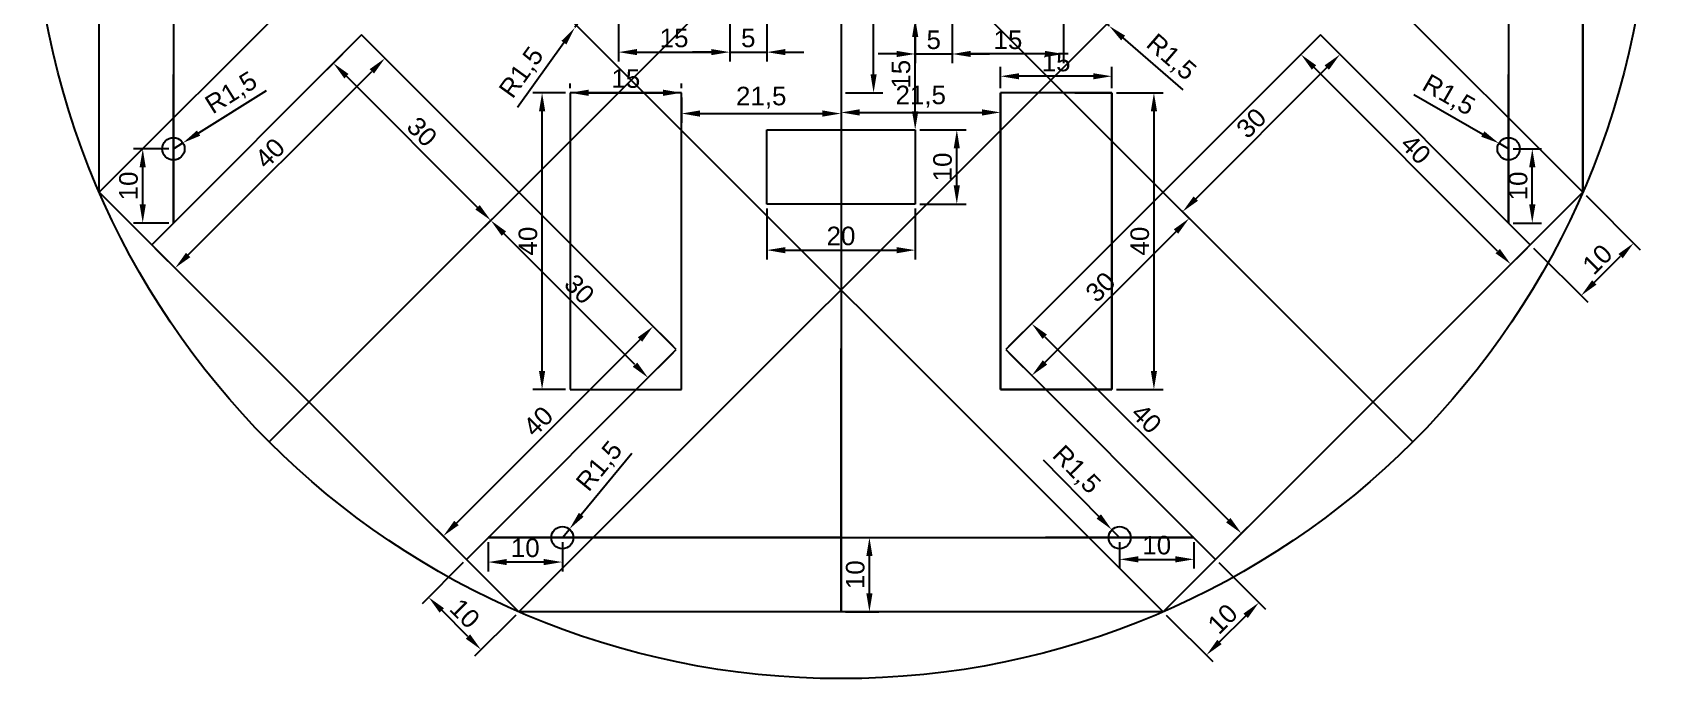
# Model space of a CAD drawing. Header units: millimetres. Extents: x -109 to 109, y -109 to 111.
# Drawn here: x -109 to 109, y -109 to -21.8 of the extents above; entities that cross this region are included whole.
import ezdxf

# ---------------------------------------------------------------- set-up
doc = ezdxf.new("R2010")
doc.units = ezdxf.units.MM
for name, color, linetype in [('Annotation', 2, 'Continuous'), ('Final', 1, 'Continuous'), ('Holes', 4, 'Continuous'), ('Plate', 7, 'Continuous')]:
    doc.layers.add(name, color=color, linetype=linetype)
doc.styles.get("Standard").update_dxf_attribs({"font": 'arial.ttf'})
doc.dimstyles.new('ISO-25', dxfattribs={"dimtxt": 2.5, "dimasz": 2.5, "dimexe": 1.25, "dimexo": 0.625, "dimtad": 1, "dimtxsty": 'Standard', "dimcen": 2.5, "dimadec": 0, "dimazin": 0, "dimtfac": 1, "dimtmove": 0, "dimatfit": 3, "dimfxl": 1, "dimarcsym": 0})

# ---------------------------------------------------------------- blocks, each defined once
blk = doc.blocks.new('*D1')
at = {"layer": 'Annotation', "color": 0, "lineweight": -2, "transparency": 16777216}
for p, q in [((15, -20.62), (15, -26.02)), ((30, -20.62), (30, -26.02)), ((27.5, -24.77), (17.5, -24.77))]:
    blk.add_line(p, q, dxfattribs=at)
at = {"layer": 'Annotation', "color": 0, "transparency": 16777216}
for points in [[(17.5, -24.35), (17.5, -25.18), (15, -24.77)], [(27.5, -24.35), (27.5, -25.18), (30, -24.77)]]:
    blk.add_solid(points, dxfattribs=at)
at = {"layer": 'Defpoints', "color": 0, "transparency": 16777216}
for p in [(15, -20), (30, -20), (15, -24.77)]:
    blk.add_point(p, dxfattribs=at)
at = {"layer": 'Annotation', "color": 0, "transparency": 16777216, "insert": (22.5, -22.87), "char_height": 2.5, "attachment_point": 5}
blk.add_mtext('15', dxfattribs=at)
blk = doc.blocks.new('*D6')
at = {"layer": 'Annotation', "color": 0, "lineweight": -2, "transparency": 16777216}
for p, q in [((35, -20), (36.14, -20.98)), ((46.14, -29.61), (38.03, -22.61))]:
    blk.add_line(p, q, dxfattribs=at)
at = {"layer": 'Annotation', "color": 0, "transparency": 16777216}
blk.add_solid([(38.3, -22.3), (37.76, -22.93), (36.14, -20.98)], dxfattribs=at)
at = {"layer": 'Defpoints', "color": 0, "transparency": 16777216}
for p in [(35, -20), (36.14, -20.98)]:
    blk.add_point(p, dxfattribs=at)
at = {"layer": 'Annotation', "color": 0, "transparency": 16777216, "insert": (44.42, -25.31), "char_height": 2.5, "attachment_point": 5, "rotation": 319.2428}
blk.add_mtext('R1,5', dxfattribs=at)
blk = doc.blocks.new('*D7')
at = {"layer": 'Annotation', "color": 0, "lineweight": -2, "transparency": 16777216}
for p, q in [((-30, -20.62), (-30, -25.77)), ((-15, -20.62), (-15, -25.77)), ((-27.5, -24.52), (-17.5, -24.52))]:
    blk.add_line(p, q, dxfattribs=at)
at = {"layer": 'Annotation', "color": 0, "transparency": 16777216}
for points in [[(-27.5, -24.1), (-27.5, -24.93), (-30, -24.52)], [(-17.5, -24.1), (-17.5, -24.93), (-15, -24.52)]]:
    blk.add_solid(points, dxfattribs=at)
at = {"layer": 'Defpoints', "color": 0, "transparency": 16777216}
for p in [(-30, -20), (-15, -20), (-15, -24.52)]:
    blk.add_point(p, dxfattribs=at)
at = {"layer": 'Annotation', "color": 0, "transparency": 16777216, "insert": (-22.5, -22.62), "char_height": 2.5, "attachment_point": 5}
blk.add_mtext('15', dxfattribs=at)
blk = doc.blocks.new('*D12')
at = {"layer": 'Annotation', "color": 0, "lineweight": -2, "transparency": 16777216}
for p, q in [((-35, -20), (-35.88, -21.22)), ((-43.62, -31.93), (-37.34, -23.24))]:
    blk.add_line(p, q, dxfattribs=at)
at = {"layer": 'Annotation', "color": 0, "transparency": 16777216}
blk.add_solid([(-37.68, -23), (-37, -23.49), (-35.88, -21.22)], dxfattribs=at)
at = {"layer": 'Defpoints', "color": 0, "transparency": 16777216}
for p in [(-35.88, -21.22), (-35, -20)]:
    blk.add_point(p, dxfattribs=at)
at = {"layer": 'Annotation', "color": 0, "transparency": 16777216, "insert": (-42.94, -27.35), "char_height": 2.5, "attachment_point": 5, "rotation": 54.1518}
blk.add_mtext('R1,5', dxfattribs=at)
blk = doc.blocks.new('*D19')
at = {"layer": 'Annotation', "color": 0, "lineweight": -2, "transparency": 16777216}
for p, q in [((10, -20.62), (10, -26.02)), ((15, -20.62), (15, -26.02)), ((7.5, -24.77), (5, -24.77)), ((10, -24.77), (15, -24.77)), ((17.5, -24.77), (20, -24.77))]:
    blk.add_line(p, q, dxfattribs=at)
at = {"layer": 'Annotation', "color": 0, "transparency": 16777216}
for points in [[(7.5, -24.35), (7.5, -25.18), (10, -24.77)], [(17.5, -24.35), (17.5, -25.18), (15, -24.77)]]:
    blk.add_solid(points, dxfattribs=at)
at = {"layer": 'Defpoints', "color": 0, "transparency": 16777216}
for p in [(10, -20), (15, -20), (15, -24.77)]:
    blk.add_point(p, dxfattribs=at)
at = {"layer": 'Annotation', "color": 0, "transparency": 16777216, "insert": (12.5, -22.87), "char_height": 2.5, "attachment_point": 5}
blk.add_mtext('5', dxfattribs=at)
blk = doc.blocks.new('*D20')
at = {"layer": 'Annotation', "color": 0, "lineweight": -2, "transparency": 16777216}
for p, q in [((-15, -20.62), (-15, -25.77)), ((-10, -20.62), (-10, -25.77)), ((-17.5, -24.52), (-20, -24.52)), ((-15, -24.52), (-10, -24.52)), ((-7.5, -24.52), (-5, -24.52))]:
    blk.add_line(p, q, dxfattribs=at)
at = {"layer": 'Annotation', "color": 0, "transparency": 16777216}
for points in [[(-17.5, -24.1), (-17.5, -24.93), (-15, -24.52)], [(-7.5, -24.1), (-7.5, -24.93), (-10, -24.52)]]:
    blk.add_solid(points, dxfattribs=at)
at = {"layer": 'Defpoints', "color": 0, "transparency": 16777216}
for p in [(-15, -20), (-10, -20), (-10, -24.52)]:
    blk.add_point(p, dxfattribs=at)
at = {"layer": 'Annotation', "color": 0, "transparency": 16777216, "insert": (-12.5, -22.62), "char_height": 2.5, "attachment_point": 5}
blk.add_mtext('5', dxfattribs=at)
blk = doc.blocks.new('*D23')
at = {"layer": 'Annotation', "color": 0, "lineweight": -2, "transparency": 16777216}
for p, q in [((-10, -45.62), (-10, -52.47)), ((10, -45.62), (10, -52.47)), ((-7.5, -51.22), (7.5, -51.22))]:
    blk.add_line(p, q, dxfattribs=at)
at = {"layer": 'Annotation', "color": 0, "transparency": 16777216}
for points in [[(-7.5, -50.81), (-7.5, -51.64), (-10, -51.22)], [(7.5, -50.81), (7.5, -51.64), (10, -51.22)]]:
    blk.add_solid(points, dxfattribs=at)
at = {"layer": 'Defpoints', "color": 0, "transparency": 16777216}
for p in [(-10, -45), (10, -45), (10, -51.22)]:
    blk.add_point(p, dxfattribs=at)
at = {"layer": 'Annotation', "color": 0, "transparency": 16777216, "insert": (0, -49.32), "char_height": 2.5, "attachment_point": 5}
blk.add_mtext('20', dxfattribs=at)
blk = doc.blocks.new('*D24')
at = {"layer": 'Annotation', "color": 0, "lineweight": -2, "transparency": 16777216}
for p, q in [((10.62, -35), (16.86, -35)), ((15.61, -42.5), (15.61, -37.5)), ((10.62, -45), (16.86, -45))]:
    blk.add_line(p, q, dxfattribs=at)
at = {"layer": 'Annotation', "color": 0, "transparency": 16777216}
for points in [[(15.19, -37.5), (16.02, -37.5), (15.61, -35)], [(15.19, -42.5), (16.02, -42.5), (15.61, -45)]]:
    blk.add_solid(points, dxfattribs=at)
at = {"layer": 'Defpoints', "color": 0, "transparency": 16777216}
for p in [(10, -35), (15.61, -35), (10, -45)]:
    blk.add_point(p, dxfattribs=at)
at = {"layer": 'Annotation', "color": 0, "transparency": 16777216, "insert": (13.7, -40), "char_height": 2.5, "attachment_point": 5, "rotation": 90}
blk.add_mtext('10', dxfattribs=at)
blk = doc.blocks.new('*D25')
at = {"layer": 'Annotation', "color": 0, "lineweight": -2, "transparency": 16777216}
for p, q in [((10.62, -20), (11.25, -20)), ((10, -32.5), (10, -22.5)), ((10.62, -35), (11.25, -35))]:
    blk.add_line(p, q, dxfattribs=at)
at = {"layer": 'Annotation', "color": 0, "transparency": 16777216}
for points in [[(9.58, -22.5), (10.42, -22.5), (10, -20)], [(9.58, -32.5), (10.42, -32.5), (10, -35)]]:
    blk.add_solid(points, dxfattribs=at)
at = {"layer": 'Defpoints', "color": 0, "transparency": 16777216}
for p in [(10, -20), (10, -20), (10, -35)]:
    blk.add_point(p, dxfattribs=at)
at = {"layer": 'Annotation', "color": 0, "transparency": 16777216, "insert": (8.1, -27.5), "char_height": 2.5, "attachment_point": 5, "rotation": 90}
blk.add_mtext('15', dxfattribs=at)
blk = doc.blocks.new('*D33')
at = {"layer": 'Annotation', "color": 0, "lineweight": -2, "transparency": 16777216}
for p, q in [((-21.5, -30.62), (-21.5, -34.05)), ((0, -30.62), (0, -34.05)), ((-19, -32.8), (-2.5, -32.8))]:
    blk.add_line(p, q, dxfattribs=at)
at = {"layer": 'Annotation', "color": 0, "transparency": 16777216}
for points in [[(-19, -32.38), (-19, -33.22), (-21.5, -32.8)], [(-2.5, -32.38), (-2.5, -33.22), (0, -32.8)]]:
    blk.add_solid(points, dxfattribs=at)
at = {"layer": 'Defpoints', "color": 0, "transparency": 16777216}
for p in [(-21.5, -30), (0, -30), (0, -32.8)]:
    blk.add_point(p, dxfattribs=at)
at = {"layer": 'Annotation', "color": 0, "transparency": 16777216, "insert": (-10.75, -30.67), "char_height": 2.5, "attachment_point": 5}
blk.add_mtext('21,5', dxfattribs=at)
blk = doc.blocks.new('*D34')
at = {"layer": 'Annotation', "color": 0, "lineweight": -2, "transparency": 16777216}
for p, q in [((0.62, 0), (5.64, 0)), ((4.39, -27.5), (4.39, -2.5)), ((0.62, -30), (5.64, -30))]:
    blk.add_line(p, q, dxfattribs=at)
at = {"layer": 'Annotation', "color": 0, "transparency": 16777216}
for points in [[(3.98, -2.5), (4.81, -2.5), (4.39, 0)], [(3.98, -27.5), (4.81, -27.5), (4.39, -30)]]:
    blk.add_solid(points, dxfattribs=at)
at = {"layer": 'Defpoints', "color": 0, "transparency": 16777216}
for p in [(0, 0), (4.39, 0), (0, -30)]:
    blk.add_point(p, dxfattribs=at)
at = {"layer": 'Annotation', "color": 0, "transparency": 16777216, "insert": (2.49, -15), "char_height": 2.5, "attachment_point": 5, "rotation": 90}
blk.add_mtext('30', dxfattribs=at)
blk = doc.blocks.new('*D35')
at = {"layer": 'Annotation', "color": 0, "lineweight": -2, "transparency": 16777216}
for p, q in [((0, -30.63), (0, -33.9)), ((2.5, -32.65), (19, -32.65)), ((21.5, -30.63), (21.5, -33.9))]:
    blk.add_line(p, q, dxfattribs=at)
at = {"layer": 'Annotation', "color": 0, "transparency": 16777216}
for points in [[(2.5, -32.23), (2.5, -33.07), (0, -32.65)], [(19, -32.23), (19, -33.07), (21.5, -32.65)]]:
    blk.add_solid(points, dxfattribs=at)
at = {"layer": 'Defpoints', "color": 0, "transparency": 16777216}
for p in [(0, -30), (21.5, -30), (21.5, -32.65)]:
    blk.add_point(p, dxfattribs=at)
at = {"layer": 'Annotation', "color": 0, "transparency": 16777216, "insert": (10.75, -30.52), "char_height": 2.5, "attachment_point": 5}
blk.add_mtext('21,5', dxfattribs=at)
blk = doc.blocks.new('*D36')
at = {"layer": 'Annotation', "color": 0, "lineweight": -2, "transparency": 16777216}
for p, q in [((-36.5, -29.38), (-36.5, -28.75)), ((-34, -30), (-24, -30)), ((-21.5, -29.38), (-21.5, -28.75))]:
    blk.add_line(p, q, dxfattribs=at)
at = {"layer": 'Annotation', "color": 0, "transparency": 16777216}
for points in [[(-34, -29.58), (-34, -30.42), (-36.5, -30)], [(-24, -29.58), (-24, -30.42), (-21.5, -30)]]:
    blk.add_solid(points, dxfattribs=at)
at = {"layer": 'Defpoints', "color": 0, "transparency": 16777216}
for p in [(-36.5, -30), (-21.5, -30), (-21.5, -30)]:
    blk.add_point(p, dxfattribs=at)
at = {"layer": 'Annotation', "color": 0, "transparency": 16777216, "insert": (-29, -28.1), "char_height": 2.5, "attachment_point": 5}
blk.add_mtext('15', dxfattribs=at)
blk = doc.blocks.new('*D37')
at = {"layer": 'Annotation', "color": 0, "lineweight": -2, "transparency": 16777216}
for p, q in [((-37.13, -30), (-41.54, -30)), ((-40.29, -67.5), (-40.29, -32.5)), ((-37.13, -70), (-41.54, -70))]:
    blk.add_line(p, q, dxfattribs=at)
at = {"layer": 'Annotation', "color": 0, "transparency": 16777216}
for points in [[(-40.71, -32.5), (-39.87, -32.5), (-40.29, -30)], [(-40.71, -67.5), (-39.87, -67.5), (-40.29, -70)]]:
    blk.add_solid(points, dxfattribs=at)
at = {"layer": 'Defpoints', "color": 0, "transparency": 16777216}
for p in [(-40.29, -30), (-36.5, -30), (-36.5, -70)]:
    blk.add_point(p, dxfattribs=at)
at = {"layer": 'Annotation', "color": 0, "transparency": 16777216, "insert": (-42.19, -50), "char_height": 2.5, "attachment_point": 5, "rotation": 90}
blk.add_mtext('40', dxfattribs=at)
blk = doc.blocks.new('*D38')
at = {"layer": 'Annotation', "color": 0, "lineweight": -2, "transparency": 16777216}
for p, q in [((21.5, -29.38), (21.5, -26.52)), ((34, -27.77), (24, -27.77)), ((36.5, -29.38), (36.5, -26.52))]:
    blk.add_line(p, q, dxfattribs=at)
at = {"layer": 'Annotation', "color": 0, "transparency": 16777216}
for points in [[(24, -27.36), (24, -28.19), (21.5, -27.77)], [(34, -27.36), (34, -28.19), (36.5, -27.77)]]:
    blk.add_solid(points, dxfattribs=at)
at = {"layer": 'Defpoints', "color": 0, "transparency": 16777216}
for p in [(21.5, -27.77), (21.5, -30), (36.5, -30)]:
    blk.add_point(p, dxfattribs=at)
at = {"layer": 'Annotation', "color": 0, "transparency": 16777216, "insert": (29, -25.87), "char_height": 2.5, "attachment_point": 5}
blk.add_mtext('15', dxfattribs=at)
blk = doc.blocks.new('*D39')
at = {"layer": 'Annotation', "color": 0, "lineweight": -2, "transparency": 16777216}
for p, q in [((37.12, -30), (43.43, -30)), ((42.18, -32.5), (42.18, -67.5)), ((37.12, -70), (43.43, -70))]:
    blk.add_line(p, q, dxfattribs=at)
at = {"layer": 'Annotation', "color": 0, "transparency": 16777216}
for points in [[(41.76, -32.5), (42.6, -32.5), (42.18, -30)], [(41.76, -67.5), (42.6, -67.5), (42.18, -70)]]:
    blk.add_solid(points, dxfattribs=at)
at = {"layer": 'Defpoints', "color": 0, "transparency": 16777216}
for p in [(36.5, -30), (36.5, -70), (42.18, -70)]:
    blk.add_point(p, dxfattribs=at)
at = {"layer": 'Annotation', "color": 0, "transparency": 16777216, "insert": (40.28, -50), "char_height": 2.5, "attachment_point": 5, "rotation": 90}
blk.add_mtext('40', dxfattribs=at)
blk = doc.blocks.new('*D47')
at = {"layer": 'Annotation', "color": 0, "lineweight": -2, "transparency": 16777216}
for p, q in [((90.61, -37.56), (94.43, -37.56)), ((93.18, -45.06), (93.18, -40.06)), ((90.61, -47.56), (94.43, -47.56))]:
    blk.add_line(p, q, dxfattribs=at)
at = {"layer": 'Annotation', "color": 0, "transparency": 16777216}
for points in [[(92.76, -40.06), (93.6, -40.06), (93.18, -37.56)], [(92.76, -45.06), (93.6, -45.06), (93.18, -47.56)]]:
    blk.add_solid(points, dxfattribs=at)
at = {"layer": 'Defpoints', "color": 0, "transparency": 16777216}
for p in [(89.98, -37.56), (93.18, -37.56), (89.98, -47.56)]:
    blk.add_point(p, dxfattribs=at)
at = {"layer": 'Annotation', "color": 0, "transparency": 16777216, "insert": (91.28, -42.56), "char_height": 2.5, "attachment_point": 5, "rotation": 90}
blk.add_mtext('10', dxfattribs=at)
blk = doc.blocks.new('*D48')
at = {"layer": 'Annotation', "color": 0, "lineweight": -2, "transparency": 16777216}
for p, q in [((77.22, -30.24), (86.51, -35.57)), ((89.98, -37.56), (88.68, -36.81))]:
    blk.add_line(p, q, dxfattribs=at)
at = {"layer": 'Annotation', "color": 0, "transparency": 16777216}
blk.add_solid([(86.72, -35.2), (86.3, -35.93), (88.68, -36.81)], dxfattribs=at)
at = {"layer": 'Defpoints', "color": 0, "transparency": 16777216}
for p in [(88.68, -36.81), (89.98, -37.56)]:
    blk.add_point(p, dxfattribs=at)
at = {"layer": 'Annotation', "color": 0, "transparency": 16777216, "insert": (81.84, -30.44), "char_height": 2.5, "attachment_point": 5, "rotation": 330.1816}
blk.add_mtext('R1,5', dxfattribs=at)
blk = doc.blocks.new('*D49')
at = {"layer": 'Annotation', "color": 0, "lineweight": -2, "transparency": 16777216}
for p, q in [((65.07, -22.64), (68.14, -25.71)), ((47.81, -44.28), (65.49, -26.6)), ((43.85, -43.85), (46.93, -46.93))]:
    blk.add_line(p, q, dxfattribs=at)
at = {"layer": 'Annotation', "color": 0, "transparency": 16777216}
for points in [[(65.19, -26.3), (65.78, -26.89), (67.26, -24.83)], [(47.52, -43.98), (48.11, -44.57), (46.04, -46.04)]]:
    blk.add_solid(points, dxfattribs=at)
at = {"layer": 'Defpoints', "color": 0, "transparency": 16777216}
for p in [(64.63, -22.2), (67.26, -24.83), (43.41, -43.41)]:
    blk.add_point(p, dxfattribs=at)
at = {"layer": 'Annotation', "color": 0, "transparency": 16777216, "insert": (55.31, -34.09), "char_height": 2.5, "attachment_point": 5, "rotation": 45}
blk.add_mtext('30', dxfattribs=at)
blk = doc.blocks.new('*D50')
at = {"layer": 'Annotation', "color": 0, "lineweight": -2, "transparency": 16777216}
for p, q in [((43.85, -43.85), (47.81, -47.81)), ((27.48, -66.37), (45.16, -48.7)), ((22.64, -65.07), (26.6, -69.03))]:
    blk.add_line(p, q, dxfattribs=at)
at = {"layer": 'Annotation', "color": 0, "transparency": 16777216}
for points in [[(44.87, -48.4), (45.45, -48.99), (46.93, -46.93)], [(27.19, -66.08), (27.78, -66.67), (25.71, -68.14)]]:
    blk.add_solid(points, dxfattribs=at)
at = {"layer": 'Defpoints', "color": 0, "transparency": 16777216}
for p in [(43.41, -43.41), (46.93, -46.93), (22.2, -64.63)]:
    blk.add_point(p, dxfattribs=at)
at = {"layer": 'Annotation', "color": 0, "transparency": 16777216, "insert": (34.98, -56.19), "char_height": 2.5, "attachment_point": 5, "rotation": 45}
blk.add_mtext('30', dxfattribs=at)
blk = doc.blocks.new('*D51')
at = {"layer": 'Annotation', "color": 0, "lineweight": -2, "transparency": 16777216}
for p, q in [((64.18, -22.64), (61.11, -25.71)), ((88.51, -51.35), (63.76, -26.6)), ((92.47, -50.93), (89.4, -54))]:
    blk.add_line(p, q, dxfattribs=at)
at = {"layer": 'Annotation', "color": 0, "transparency": 16777216}
for points in [[(64.06, -26.3), (63.47, -26.89), (62, -24.83)], [(88.81, -51.05), (88.22, -51.64), (90.28, -53.12)]]:
    blk.add_solid(points, dxfattribs=at)
at = {"layer": 'Defpoints', "color": 0, "transparency": 16777216}
for p in [(64.63, -22.2), (62, -24.83), (92.91, -50.48)]:
    blk.add_point(p, dxfattribs=at)
at = {"layer": 'Annotation', "color": 0, "transparency": 16777216, "insert": (77.48, -37.63), "char_height": 2.5, "attachment_point": 5, "rotation": 315}
blk.add_mtext('40', dxfattribs=at)
blk = doc.blocks.new('*D52')
at = {"layer": 'Annotation', "color": 0, "lineweight": -2, "transparency": 16777216}
for p, q in [((22.64, -64.18), (26.58, -60.25)), ((27.46, -62.9), (52.21, -87.65)), ((50.93, -92.47), (54.86, -88.53))]:
    blk.add_line(p, q, dxfattribs=at)
at = {"layer": 'Annotation', "color": 0, "transparency": 16777216}
for points in [[(27.76, -62.6), (27.17, -63.19), (25.7, -61.13)], [(52.51, -87.35), (51.92, -87.94), (53.98, -89.41)]]:
    blk.add_solid(points, dxfattribs=at)
at = {"layer": 'Defpoints', "color": 0, "transparency": 16777216}
for p in [(22.2, -64.63), (53.98, -89.41), (50.48, -92.91)]:
    blk.add_point(p, dxfattribs=at)
at = {"layer": 'Annotation', "color": 0, "transparency": 16777216, "insert": (41.18, -73.93), "char_height": 2.5, "attachment_point": 5, "rotation": 315}
blk.add_mtext('40', dxfattribs=at)
blk = doc.blocks.new('*D53')
at = {"layer": 'Annotation', "color": 0, "lineweight": -2, "transparency": 16777216}
for p, q in [((100.42, -43.85), (107.72, -51.16)), ((93.35, -50.93), (100.65, -58.23)), ((101.54, -55.58), (105.07, -52.04))]:
    blk.add_line(p, q, dxfattribs=at)
at = {"layer": 'Annotation', "color": 0, "transparency": 16777216}
for points in [[(104.78, -51.74), (105.37, -52.33), (106.84, -50.27)], [(101.24, -55.28), (101.83, -55.87), (99.77, -57.34)]]:
    blk.add_solid(points, dxfattribs=at)
at = {"layer": 'Defpoints', "color": 0, "transparency": 16777216}
for p in [(99.98, -43.41), (92.91, -50.48), (106.84, -50.27)]:
    blk.add_point(p, dxfattribs=at)
at = {"layer": 'Annotation', "color": 0, "transparency": 16777216, "insert": (101.96, -52.46), "char_height": 2.5, "attachment_point": 5, "rotation": 45}
blk.add_mtext('10', dxfattribs=at)
blk = doc.blocks.new('*D54')
at = {"layer": 'Annotation', "color": 0, "lineweight": -2, "transparency": 16777216}
for p, q in [((50.93, -93.35), (57.2, -99.63)), ((43.85, -100.42), (50.13, -106.7)), ((51.02, -104.05), (54.55, -100.51))]:
    blk.add_line(p, q, dxfattribs=at)
at = {"layer": 'Annotation', "color": 0, "transparency": 16777216}
for points in [[(54.26, -100.22), (54.85, -100.81), (56.32, -98.75)], [(50.72, -103.76), (51.31, -104.34), (49.25, -105.82)]]:
    blk.add_solid(points, dxfattribs=at)
at = {"layer": 'Defpoints', "color": 0, "transparency": 16777216}
for p in [(50.48, -92.91), (43.41, -99.98), (56.32, -98.75)]:
    blk.add_point(p, dxfattribs=at)
at = {"layer": 'Annotation', "color": 0, "transparency": 16777216, "insert": (51.44, -100.94), "char_height": 2.5, "attachment_point": 5, "rotation": 45}
blk.add_mtext('10', dxfattribs=at)
blk = doc.blocks.new('*D55')
at = {"layer": 'Annotation', "color": 0, "lineweight": -2, "transparency": 16777216}
for p, q in [((27.24, -79.49), (34.75, -87.13)), ((37.56, -89.98), (36.5, -88.91))]:
    blk.add_line(p, q, dxfattribs=at)
at = {"layer": 'Annotation', "color": 0, "transparency": 16777216}
blk.add_solid([(35.05, -86.84), (34.45, -87.42), (36.5, -88.91)], dxfattribs=at)
at = {"layer": 'Defpoints', "color": 0, "transparency": 16777216}
for p in [(36.5, -88.91), (37.56, -89.98)]:
    blk.add_point(p, dxfattribs=at)
at = {"layer": 'Annotation', "color": 0, "transparency": 16777216, "insert": (31.64, -80.92), "char_height": 2.5, "attachment_point": 5, "rotation": 314.4934}
blk.add_mtext('R1,5', dxfattribs=at)
blk = doc.blocks.new('*D56')
at = {"layer": 'Annotation', "color": 0, "lineweight": -2, "transparency": 16777216}
for p, q in [((-50.93, -93.35), (-56.47, -98.9)), ((-50.29, -103.32), (-53.82, -99.78)), ((-43.85, -100.42), (-49.4, -105.97))]:
    blk.add_line(p, q, dxfattribs=at)
at = {"layer": 'Annotation', "color": 0, "transparency": 16777216}
for points in [[(-53.53, -99.49), (-54.12, -100.08), (-55.59, -98.02)], [(-49.99, -103.03), (-50.58, -103.61), (-48.52, -105.09)]]:
    blk.add_solid(points, dxfattribs=at)
at = {"layer": 'Defpoints', "color": 0, "transparency": 16777216}
for p in [(-50.48, -92.91), (-55.59, -98.02), (-43.41, -99.98)]:
    blk.add_point(p, dxfattribs=at)
at = {"layer": 'Annotation', "color": 0, "transparency": 16777216, "insert": (-50.71, -100.21), "char_height": 2.5, "attachment_point": 5, "rotation": 315}
blk.add_mtext('10', dxfattribs=at)
blk = doc.blocks.new('*D57')
at = {"layer": 'Annotation', "color": 0, "lineweight": -2, "transparency": 16777216}
for p, q in [((-28.2, -78.63), (-35.01, -86.9)), ((-37.56, -89.98), (-36.6, -88.82))]:
    blk.add_line(p, q, dxfattribs=at)
at = {"layer": 'Annotation', "color": 0, "transparency": 16777216}
blk.add_solid([(-35.33, -86.63), (-34.69, -87.16), (-36.6, -88.82)], dxfattribs=at)
at = {"layer": 'Defpoints', "color": 0, "transparency": 16777216}
for p in [(-36.6, -88.82), (-37.56, -89.98)]:
    blk.add_point(p, dxfattribs=at)
at = {"layer": 'Annotation', "color": 0, "transparency": 16777216, "insert": (-32.45, -80.44), "char_height": 2.5, "attachment_point": 5, "rotation": 50.4997}
blk.add_mtext('R1,5', dxfattribs=at)
blk = doc.blocks.new('*D58')
at = {"layer": 'Annotation', "color": 0, "lineweight": -2, "transparency": 16777216}
for p, q in [((0.62, -89.98), (5.08, -89.98)), ((3.83, -97.48), (3.83, -92.48)), ((0.62, -99.98), (5.08, -99.98))]:
    blk.add_line(p, q, dxfattribs=at)
at = {"layer": 'Annotation', "color": 0, "transparency": 16777216}
for points in [[(3.41, -92.48), (4.25, -92.48), (3.83, -89.98)], [(3.41, -97.48), (4.25, -97.48), (3.83, -99.98)]]:
    blk.add_solid(points, dxfattribs=at)
at = {"layer": 'Defpoints', "color": 0, "transparency": 16777216}
for p in [(0, -89.98), (3.83, -89.98), (0, -99.98)]:
    blk.add_point(p, dxfattribs=at)
at = {"layer": 'Annotation', "color": 0, "transparency": 16777216, "insert": (1.93, -94.98), "char_height": 2.5, "attachment_point": 5, "rotation": 90}
blk.add_mtext('10', dxfattribs=at)
blk = doc.blocks.new('*D59')
at = {"layer": 'Annotation', "color": 0, "lineweight": -2, "transparency": 16777216}
for p, q in [((-47.56, -90.61), (-47.56, -94.53)), ((-37.56, -90.61), (-37.56, -94.53)), ((-40.06, -93.28), (-45.06, -93.28))]:
    blk.add_line(p, q, dxfattribs=at)
at = {"layer": 'Annotation', "color": 0, "transparency": 16777216}
for points in [[(-45.06, -92.86), (-45.06, -93.69), (-47.56, -93.28)], [(-40.06, -92.86), (-40.06, -93.69), (-37.56, -93.28)]]:
    blk.add_solid(points, dxfattribs=at)
at = {"layer": 'Defpoints', "color": 0, "transparency": 16777216}
for p in [(-47.56, -89.98), (-37.56, -89.98), (-47.56, -93.28)]:
    blk.add_point(p, dxfattribs=at)
at = {"layer": 'Annotation', "color": 0, "transparency": 16777216, "insert": (-42.56, -91.37), "char_height": 2.5, "attachment_point": 5}
blk.add_mtext('10', dxfattribs=at)
blk = doc.blocks.new('*D60')
at = {"layer": 'Annotation', "color": 0, "lineweight": -2, "transparency": 16777216}
for p, q in [((37.56, -90.61), (37.56, -94.16)), ((47.56, -90.61), (47.56, -94.16)), ((40.06, -92.91), (45.06, -92.91))]:
    blk.add_line(p, q, dxfattribs=at)
at = {"layer": 'Annotation', "color": 0, "transparency": 16777216}
for points in [[(40.06, -92.49), (40.06, -93.33), (37.56, -92.91)], [(45.06, -92.49), (45.06, -93.33), (47.56, -92.91)]]:
    blk.add_solid(points, dxfattribs=at)
at = {"layer": 'Defpoints', "color": 0, "transparency": 16777216}
for p in [(37.56, -89.98), (47.56, -89.98), (47.56, -92.91)]:
    blk.add_point(p, dxfattribs=at)
at = {"layer": 'Annotation', "color": 0, "transparency": 16777216, "insert": (42.56, -91.01), "char_height": 2.5, "attachment_point": 5}
blk.add_mtext('10', dxfattribs=at)
blk = doc.blocks.new('*D61')
at = {"layer": 'Annotation', "color": 0, "lineweight": -2, "transparency": 16777216}
for p, q in [((-77.5, -29.76), (-86.59, -35.44)), ((-89.98, -37.56), (-88.71, -36.76))]:
    blk.add_line(p, q, dxfattribs=at)
at = {"layer": 'Annotation', "color": 0, "transparency": 16777216}
blk.add_solid([(-86.81, -35.08), (-86.37, -35.79), (-88.71, -36.76)], dxfattribs=at)
at = {"layer": 'Defpoints', "color": 0, "transparency": 16777216}
for p in [(-88.71, -36.76), (-89.98, -37.56)]:
    blk.add_point(p, dxfattribs=at)
at = {"layer": 'Annotation', "color": 0, "transparency": 16777216, "insert": (-82.11, -30.13), "char_height": 2.5, "attachment_point": 5, "rotation": 31.9886}
blk.add_mtext('R1,5', dxfattribs=at)
blk = doc.blocks.new('*D62')
at = {"layer": 'Annotation', "color": 0, "lineweight": -2, "transparency": 16777216}
for p, q in [((-90.61, -37.56), (-95.37, -37.56)), ((-94.12, -45.06), (-94.12, -40.06)), ((-90.61, -47.56), (-95.37, -47.56))]:
    blk.add_line(p, q, dxfattribs=at)
at = {"layer": 'Annotation', "color": 0, "transparency": 16777216}
for points in [[(-94.54, -40.06), (-93.71, -40.06), (-94.12, -37.56)], [(-94.54, -45.06), (-93.71, -45.06), (-94.12, -47.56)]]:
    blk.add_solid(points, dxfattribs=at)
at = {"layer": 'Defpoints', "color": 0, "transparency": 16777216}
for p in [(-94.12, -37.56), (-89.98, -37.56), (-89.98, -47.56)]:
    blk.add_point(p, dxfattribs=at)
at = {"layer": 'Annotation', "color": 0, "transparency": 16777216, "insert": (-96.03, -42.56), "char_height": 2.5, "attachment_point": 5, "rotation": 90}
blk.add_mtext('10', dxfattribs=at)
blk = doc.blocks.new('*D63')
at = {"layer": 'Annotation', "color": 0, "lineweight": -2, "transparency": 16777216}
for p, q in [((-65.07, -22.64), (-69.31, -26.89)), ((-48.98, -45.45), (-66.66, -27.77)), ((-43.85, -43.85), (-48.1, -48.1))]:
    blk.add_line(p, q, dxfattribs=at)
at = {"layer": 'Annotation', "color": 0, "transparency": 16777216}
for points in [[(-66.37, -27.47), (-66.95, -28.06), (-68.43, -26)], [(-48.69, -45.15), (-49.28, -45.74), (-47.21, -47.21)]]:
    blk.add_solid(points, dxfattribs=at)
at = {"layer": 'Defpoints', "color": 0, "transparency": 16777216}
for p in [(-64.63, -22.2), (-68.43, -26), (-43.41, -43.41)]:
    blk.add_point(p, dxfattribs=at)
at = {"layer": 'Annotation', "color": 0, "transparency": 16777216, "insert": (-56.48, -35.26), "char_height": 2.5, "attachment_point": 5, "rotation": 315}
blk.add_mtext('30', dxfattribs=at)
blk = doc.blocks.new('*D64')
at = {"layer": 'Annotation', "color": 0, "lineweight": -2, "transparency": 16777216}
for p, q in [((-43.85, -43.85), (-48.1, -48.1)), ((-27.77, -66.66), (-45.45, -48.98)), ((-22.64, -65.07), (-26.89, -69.31))]:
    blk.add_line(p, q, dxfattribs=at)
at = {"layer": 'Annotation', "color": 0, "transparency": 16777216}
for points in [[(-45.15, -48.69), (-45.74, -49.28), (-47.21, -47.21)], [(-27.47, -66.37), (-28.06, -66.95), (-26, -68.43)]]:
    blk.add_solid(points, dxfattribs=at)
at = {"layer": 'Defpoints', "color": 0, "transparency": 16777216}
for p in [(-43.41, -43.41), (-47.21, -47.21), (-22.2, -64.63)]:
    blk.add_point(p, dxfattribs=at)
at = {"layer": 'Annotation', "color": 0, "transparency": 16777216, "insert": (-35.26, -56.48), "char_height": 2.5, "attachment_point": 5, "rotation": 315}
blk.add_mtext('30', dxfattribs=at)
blk = doc.blocks.new('*D65')
at = {"layer": 'Annotation', "color": 0, "lineweight": -2, "transparency": 16777216}
for p, q in [((-22.64, -64.18), (-26.21, -60.62)), ((-51.84, -88.02), (-27.09, -63.27)), ((-50.93, -92.47), (-54.49, -88.9))]:
    blk.add_line(p, q, dxfattribs=at)
at = {"layer": 'Annotation', "color": 0, "transparency": 16777216}
for points in [[(-27.39, -62.97), (-26.8, -63.56), (-25.33, -61.5)], [(-52.14, -87.72), (-51.55, -88.31), (-53.61, -89.78)]]:
    blk.add_solid(points, dxfattribs=at)
at = {"layer": 'Defpoints', "color": 0, "transparency": 16777216}
for p in [(-25.33, -61.5), (-22.2, -64.63), (-50.48, -92.91)]:
    blk.add_point(p, dxfattribs=at)
at = {"layer": 'Annotation', "color": 0, "transparency": 16777216, "insert": (-40.81, -74.3), "char_height": 2.5, "attachment_point": 5, "rotation": 45}
blk.add_mtext('40', dxfattribs=at)
blk = doc.blocks.new('*D66')
at = {"layer": 'Annotation', "color": 0, "lineweight": -2, "transparency": 16777216}
for p, q in [((-64.18, -22.64), (-60.59, -26.23)), ((-88, -51.86), (-63.25, -27.12)), ((-92.47, -50.93), (-88.88, -54.52))]:
    blk.add_line(p, q, dxfattribs=at)
at = {"layer": 'Annotation', "color": 0, "transparency": 16777216}
for points in [[(-63.54, -26.82), (-62.95, -27.41), (-61.48, -25.35)], [(-88.29, -51.57), (-87.7, -52.16), (-89.76, -53.63)]]:
    blk.add_solid(points, dxfattribs=at)
at = {"layer": 'Defpoints', "color": 0, "transparency": 16777216}
for p in [(-64.63, -22.2), (-61.48, -25.35), (-92.91, -50.48)]:
    blk.add_point(p, dxfattribs=at)
at = {"layer": 'Annotation', "color": 0, "transparency": 16777216, "insert": (-76.97, -38.14), "char_height": 2.5, "attachment_point": 5, "rotation": 45}
blk.add_mtext('40', dxfattribs=at)

msp = doc.modelspace()

# ---------------------------------------------------------------- linework, layer by layer
at = {"layer": 'Final'}
for p, q in [((-99.982, -43.413), (-99.982, 43.413)), ((99.982, -43.413), (99.982, 43.413)), ((-21.5, -30), (-36.5, -30)), ((-36.5, -30), (-36.5, -70)), ((-21.5, -70), (-21.5, -30)), ((36.5, -30), (21.5, -30)), ((21.5, -30), (21.5, -70)), ((36.5, -70), (36.5, -30)), ((-10, -35), (10, -35)), ((-10, -45), (-10, -35)), ((10, -35), (10, -45)), ((-43.413, -99.982), (-99.982, -43.413)), ((43.413, -99.982), (99.982, -43.413)), ((10, -45), (-10, -45)), ((-36.5, -70), (-21.5, -70)), ((21.5, -70), (36.5, -70)), ((43.413, -99.982), (-43.413, -99.982))]:
    msp.add_line(p, q, dxfattribs=at)
for centre in [(-89.982, -37.555), (89.982, -37.555), (-37.555, -89.982), (37.555, -89.982)]:
    msp.add_circle(centre, 1.5, dxfattribs=at)
at = {"layer": 'Holes'}
for p, q in [((-89.982, 47.555), (-89.982, -47.555)), ((89.982, 47.555), (89.982, -47.555)), ((0, 30), (0, -30)), ((0, 0), (0, -99.982)), ((0, 0), (0, -25)), ((-89.982, -37.555), (-89.982, -27.555)), ((89.982, -37.555), (89.982, -27.555)), ((-31.5, -30), (-36.5, -30)), ((-36.5, -30), (-36.5, -70)), ((-21.5, -30), (-31.5, -30)), ((-21.5, -70), (-21.5, -30)), ((21.5, -70), (21.5, -30)), ((31.5, -30), (21.5, -30)), ((21.5, -30), (21.5, -35)), ((31.5, -30), (36.5, -30)), ((36.5, -30), (36.5, -70)), ((-10, -45), (-10, -35)), ((-10, -35), (10, -35)), ((10, -35), (10, -45)), ((-89.982, -47.555), (-89.982, -37.555)), ((89.982, -47.555), (89.982, -37.555)), ((10, -45), (-10, -45)), ((0, -99.982), (0, -64.482)), ((-36.5, -70), (-21.5, -70)), ((36.5, -70), (21.5, -70)), ((0, -89.982), (-47.555, -89.982)), ((-47.555, -89.982), (47.555, -89.982)), ((-47.555, -89.982), (-37.555, -89.982)), ((-37.555, -89.982), (-27.555, -89.982)), ((0, -99.982), (0, -89.982)), ((37.555, -89.982), (27.555, -89.982)), ((47.555, -89.982), (37.555, -89.982))]:
    msp.add_line(p, q, dxfattribs=at)
for centre in [(-89.982, -37.555), (89.982, -37.555), (-37.555, -89.982), (37.555, -89.982)]:
    msp.add_circle(centre, 1.5, dxfattribs=at)
at = {"layer": 'Plate'}
for p, q in [((-99.982, -43.413), (43.413, 99.982)), ((-43.413, 99.982), (99.982, -43.413)), ((0, 99.982), (0, -99.982)), ((-77.075, -77.075), (77.075, 77.075)), ((-99.982, 43.413), (43.413, -99.982)), ((-99.982, -43.413), (-99.982, 43.413)), ((99.982, 43.413), (-43.413, -99.982)), ((99.982, 43.413), (99.982, -43.413)), ((0, 0), (-77.075, -77.075)), ((0, 0), (77.075, -77.075)), ((-64.626, -22.2), (-92.91, -50.484)), ((-22.2, -64.626), (-64.626, -22.2)), ((64.626, -22.2), (22.2, -64.626)), ((92.91, -50.484), (64.626, -22.2)), ((-92.91, -50.484), (-99.982, -43.413)), ((99.982, -43.413), (92.91, -50.484)), ((99.982, -43.413), (99.274, -44.12)), ((99.274, -44.12), (99.982, -43.413)), ((-92.91, -50.484), (-50.484, -92.91)), ((92.91, -50.484), (50.484, -92.91)), ((-50.484, -92.91), (-22.2, -64.626)), ((22.2, -64.626), (50.484, -92.91)), ((-43.413, -99.982), (-50.484, -92.91)), ((50.484, -92.91), (43.413, -99.982)), ((43.413, -99.982), (-43.413, -99.982))]:
    msp.add_line(p, q, dxfattribs=at)
msp.add_circle((0, 0), 109, dxfattribs=at)

# ---------------------------------------------------------------- dimensions: what is measured, and where the dimension line sits
at = {"layer": 'Annotation'}
for base, p1, p2, picture, middle in [((4.393, 0), (0, -30), (0, 0), '*D34', (2.491, -15)), ((10, -20), (10, -35), (10, -20), '*D25', (8.099, -27.5)), ((-40.29, -30), (-36.5, -70), (-36.5, -30), '*D37', (-42.191, -50)), ((42.181, -70), (36.5, -30), (36.5, -70), '*D39', (40.28, -50)), ((93.181, -37.555), (89.982, -47.555), (89.982, -37.555), '*D47', (91.28, -42.555))]:
    dim = msp.add_linear_dim(base=base, p1=p1, p2=p2, angle=90, dimstyle='ISO-25', dxfattribs=at)
    dim.commit()
    dim.dimension.update_dxf_attribs({"geometry": picture, "text_midpoint": middle})
for center, mpoint, picture, middle in [((-35, -20), (-35.878, -21.216), '*D12', (-42.936, -27.351)), ((35, -20), (36.136, -20.979), '*D6', (44.423, -25.313)), ((-89.982, -37.555), (-88.709, -36.761), '*D61', (-82.113, -30.132)), ((89.982, -37.555), (88.68, -36.809), '*D48', (81.837, -30.435)), ((-37.555, -89.982), (-36.601, -88.824), '*D57', (-32.45, -80.444)), ((37.555, -89.982), (36.504, -88.912), '*D55', (31.639, -80.925))]:
    dim = msp.add_radius_dim(center=center, mpoint=mpoint, dimstyle='ISO-25', dxfattribs=at)
    dim.commit()
    dim.dimension.update_dxf_attribs({"geometry": picture, "text_midpoint": middle})
for base, p1, p2, picture, middle in [((-15, -24.517), (-30, -20), (-15, -20), '*D7', (-22.5, -22.616)), ((-10, -24.517), (-15, -20), (-10, -20), '*D20', (-12.5, -22.621)), ((15, -24.767), (10, -20), (15, -20), '*D19', (12.5, -22.871)), ((15, -24.767), (30, -20), (15, -20), '*D1', (22.5, -22.866)), ((21.5, -27.773), (36.5, -30), (21.5, -30), '*D38', (29, -25.871)), ((-21.5, -30), (-36.5, -30), (-21.5, -30), '*D36', (-29, -28.099)), ((0, -32.801), (-21.5, -30), (0, -30), '*D33', (-10.75, -30.674)), ((21.5, -32.649), (0, -30), (21.5, -30), '*D35', (10.75, -30.521))]:
    dim = msp.add_linear_dim(base=base, p1=p1, p2=p2, dimstyle='ISO-25', dxfattribs=at)
    dim.commit()
    dim.dimension.update_dxf_attribs({"geometry": picture, "text_midpoint": middle})
for p1, p2, distance, picture, middle in [((-92.91, -50.484), (-64.626, -22.2), -4.451, '*D66', (-76.965, -38.145)), ((-43.413, -43.413), (-64.626, -22.2), 5.376, '*D63', (-56.476, -35.263)), ((43.413, -43.413), (64.626, -22.2), -3.721, '*D49', (55.306, -34.092)), ((92.91, -50.484), (64.626, -22.2), 3.721, '*D51', (77.482, -37.628)), ((10, -45), (10, -35), -5.605, '*D24', (13.704, -40)), ((-89.982, -47.555), (-89.982, -37.555), 4.142, '*D62', (-96.025, -42.555)), ((-22.2, -64.626), (-43.413, -43.413), 5.376, '*D64', (-35.263, -56.476)), ((22.2, -64.626), (43.413, -43.413), -4.971, '*D50', (34.976, -56.189)), ((92.91, -50.484), (99.982, -43.413), -9.7, '*D53', (101.96, -52.463)), ((-10, -45), (10, -45), -6.222, '*D23', (0, -49.321)), ((-50.484, -92.91), (-22.2, -64.626), 4.421, '*D65', (-40.813, -74.297)), ((22.2, -64.626), (50.484, -92.91), 4.945, '*D52', (41.183, -73.927)), ((37.555, -89.982), (47.555, -89.982), -2.929, '*D60', (42.555, -91.009)), ((-37.555, -89.982), (-47.555, -89.982), 3.294, '*D59', (-42.555, -91.375)), ((0, -99.982), (0, -89.982), -3.829, '*D58', (1.928, -94.982)), ((-43.413, -99.982), (-50.484, -92.91), 7.222, '*D56', (-50.711, -100.208)), ((43.413, -99.982), (50.484, -92.91), -8.254, '*D54', (51.44, -100.938))]:
    dim = msp.add_aligned_dim(p1=p1, p2=p2, distance=distance, dimstyle='ISO-25', dxfattribs=at)
    dim.commit()
    dim.dimension.update_dxf_attribs({"geometry": picture, "text_midpoint": middle})

doc.saveas('drawing.dxf')
